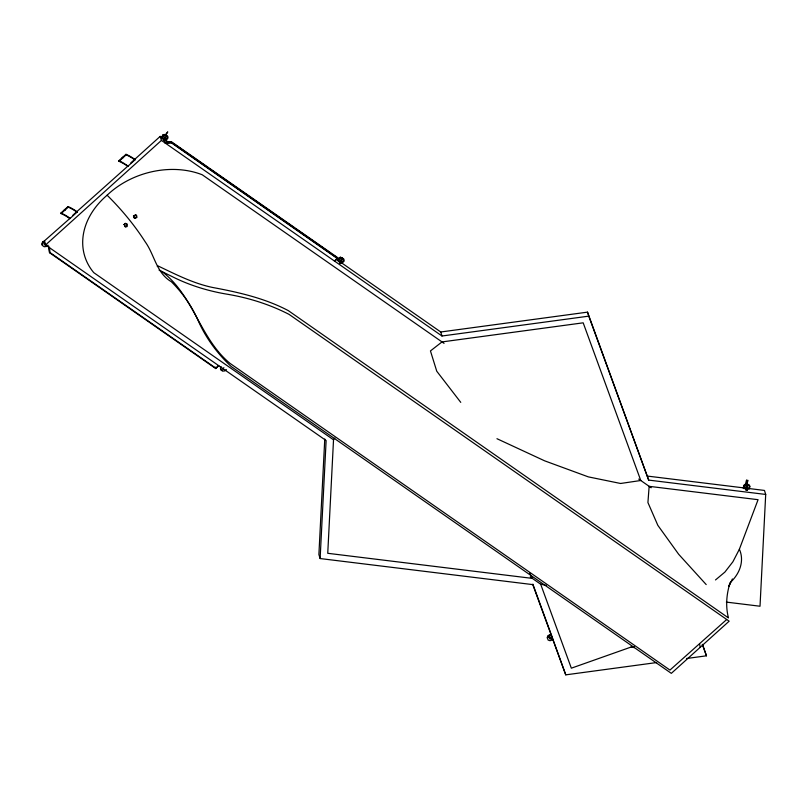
<?xml version="1.0" encoding="UTF-8"?>
<svg xmlns="http://www.w3.org/2000/svg" width="806" height="806" viewBox="0 0 806 806"><rect width="100%" height="100%" fill="white"/><g stroke="black" fill="none" stroke-linecap="round" stroke-linejoin="round"><path stroke-width="1.21" d="M42.033 244.752L42.053 242.979L70.072 218.275M220.512 367.385L220.491 369.158L222.436 370.518M220.703 368.01L220.683 369.783L222.637 371.143L224.844 370.901L226.355 369.541M324.768 439.008L318.894 554.528L320.123 558.548L532.776 584.612L565.762 674.854L656.658 662.552M320.123 558.548L326.128 440.55L45.559 244.953L44.32 240.934M334.843 438.051L333.523 439.804L327.75 553.299L532.303 578.386L529.623 573.177M748.28 488.446L764.461 490.431L765.7 494.441L760.018 606.233L726.367 602.102M745.953 490.008L746.356 486.502L747.686 486.663L747.283 490.169L745.953 490.008L745.56 488.718L746.356 486.502M746.749 485.272C744.311 484.708 748.26 473.928 746.124 484.648M746.668 484.698L747.807 480.245L747.001 484.779M548.503 635.763A1.38 0.877 -20.1 0 0 548.191 636.246L548.483 637.536M157.291 266.504L157.956 265.899C175.627 274.352 193.249 283.4 212.623 287.47C238.626 292.286 264.711 298.21 288.296 310.612L728.453 617.92M745.228 484.819L745.671 483.993L747.394 484.346A1.36 1.058 -17.1 0 1 748.311 485.021M743.192 487.821L744.109 485.293L746.054 484.225M747.283 490.169L746.89 488.879L747.686 486.663M748.865 488.517L749.771 485.988L748.724 484.547L745.973 484.265A1.36 1.058 -17.1 0 0 744.24 485.635M729.742 583.04A39.988 30.86 -17.1 0 0 739.374 549.239L758.073 499.69L649.142 486.33L647.923 502.541L657.837 525.341L678.682 554.286L706.197 584.572M746.779 484.688L747.424 484.446A1.38 1.058 -17.1 0 1 748.018 484.668M732.382 578.93L728.926 586.365L729.793 583.675C726.478 594.526 725.541 606.324 728.342 617.386M163.336 140.093L164.918 137.01L165.895 137.685L164.303 140.768L162.933 138.803L164.918 137.01M339.517 262.917L341.099 259.834L342.076 260.519L340.485 263.592L339.114 261.628L341.099 259.834M739.374 549.239L732.896 561.782L724.886 572.089L715.496 579.957M746.406 484.376L746.94 484.386M165.573 134.572L167.749 131.872L165.381 135.801M547.375 638.02L548.463 636.357L551.516 635.309M76.852 211.575L77.033 212.149L69.89 218.597A39.474 12.967 47.9 0 0 61.095 213.58L60.913 213.016L68.057 206.568A39.474 12.967 47.9 0 1 76.852 211.575L77.215 211.827M134.793 159.306L134.965 159.88L127.822 166.318A39.474 12.967 47.9 0 0 119.026 161.311L118.845 160.737L125.988 154.299A39.474 12.967 47.9 0 1 134.793 159.306L135.146 159.558M61.095 213.58L68.228 207.142L68.057 206.568M119.026 161.311L126.159 154.863L125.988 154.299M72.893 215.162L128.003 165.996M130.824 162.883L160.182 136.385L162.248 137.826M44.511 241.568L42.255 243.603L42.234 245.377L44.179 246.737L46.395 246.495L47.907 245.135M161.16 137.07L163.416 135.025L165.633 134.783L167.588 136.143L167.567 137.917L165.301 139.952M45.438 243.271L44.118 244.46L45.086 245.135M45.559 244.953L161.422 140.405L160.182 136.385M165.895 137.685L163.91 139.478L164.303 140.768M218.527 365.541L215.706 368.08L49.942 252.52L49.539 247.734M334.389 260.993L337.21 258.444L171.446 142.884L165.411 143.186M48.662 245.991L49.549 252.711L215.696 368.544L218.809 365.733M334.671 261.184L337.785 258.383L337.523 257.527L171.366 141.685L164.706 142.017L164.968 142.884L171.638 142.551L337.785 258.383M337.341 259.895L339.598 257.849L341.815 257.608L343.769 258.968M223.887 367.677L222.567 368.866L223.534 369.551M341.482 262.786L343.749 260.741M726.589 619.602L669.957 670.078L229.911 363.294C199.626 338.127 193.49 295.036 161.613 271.279M634.483 646.755L630.897 647.117L571.343 668.184L540.665 584.209L530.247 576.945M551.324 634.685L548.271 635.722L547.183 637.395L548.13 640.085L550.055 640.72L553.107 639.682M552.896 639.299L549.823 638.916L549.45 637.899L552.13 636.982L532.867 584.149M341.452 262.766L440.761 331.991L587.524 312.134L648.679 480.094L765.7 494.441M161.422 140.405L441.99 336.001L588.763 316.143L648.679 480.094M686.541 658.512L706.469 655.812L702.701 644.891M165.824 135.408L163.618 135.65L161.351 137.695L165.492 140.587L167.759 138.541L167.779 136.768L165.583 135.247A1.38 0.746 -55.1 0 1 165.804 135.348L165.935 135.499A1.36 1.058 -17.1 0 1 166.278 135.942M342.5 258.867A1.38 1.058 -17.1 0 0 342.157 258.424L342.449 259.361A1.36 1.058 -17.1 0 0 342.117 258.323L339.8 258.484L337.533 260.519L341.673 263.411L343.94 261.366L343.961 259.603L340.626 257.346M166.348 142.259L171.184 142.027M135.71 214.87L133.433 215.948L134.531 218.396L136.889 217.328L136.627 215.464L135.801 214.88L133.725 216.068L133.987 217.63L135.428 218.204L136.607 217.217L135.69 215.172M745.963 487.429L745.479 487.368A1.38 1.058 -17.1 0 1 744.885 487.146M647.44 476.084L745.792 488.144M745.56 488.718L743.384 488.456L744.301 485.917L746.245 484.849L748.915 485.182L749.963 486.612L749.056 489.151L746.89 488.879M549.45 637.899L552.523 638.271L565.762 674.854M540.665 584.209L546.347 585.388M745.731 483.983L745.973 484.265A1.38 1.058 -17.1 0 0 744.26 485.756M159.084 270.151L175.305 278.141A199.676 154.077 -17.1 0 0 226.899 294.16A221.509 170.922 -17.1 0 1 289.102 314.4L729.148 621.184L671.327 673.353L231.282 366.579A221.509 170.922 -17.1 0 1 197.994 320.244A199.676 154.077 -17.1 0 0 171.335 281.717C156.263 272.962 154.631 254.898 145.14 241.729C134.29 224.814 121.404 209.318 107.117 195.203A76.751 59.221 -17.1 0 1 202.235 174.771L444.056 343.356M496.959 438.706L544.594 460.81L588.309 476.87L620.58 483.479L640.78 480.507L583.181 322.823L442 341.925L430.454 350.932L436.751 371.213L460.76 402.365M163.568 135.005A1.38 0.746 -55.1 0 1 164.736 134.602L165.23 135.005M340.132 257.517A1.38 0.746 -55.1 0 1 340.918 257.426L341.452 257.93M340.585 258.212A1.38 0.746 -55.1 0 1 341.633 257.92L342.056 258.232M164.444 134.521L165.27 135.106M173.25 143.458L189.722 154.943M191.778 156.374L208.25 167.86M210.306 169.3L293.706 227.443M295.762 228.874L312.234 240.359M314.3 241.79L330.772 253.275M332.828 254.716L336.948 257.588M163.245 135.438A1.38 0.746 -55.1 0 0 162.953 136.476L162.983 136.597A1.38 1.058 -17.1 0 1 163.003 135.065A1.38 1.058 -17.1 0 1 164.908 134.854L164.867 134.753A1.36 1.058 -17.1 0 0 162.973 134.965A1.36 1.058 -17.1 0 0 162.953 136.476L163.316 136.728M165.331 139.982L168.424 142.138M336.304 259.169L339.397 261.325M638.725 479.066L651.198 487.761M333.523 439.804L93.768 272.65A76.751 59.221 -17.1 0 1 107.117 195.203M702.258 644.296L706.469 655.812M548.191 636.246L548.443 637.234M587.524 312.134L588.763 316.143M552.13 636.982L552.523 638.271M440.761 331.991L441.99 336.001M340.092 262.303L340.485 263.592M171.366 141.685L171.638 142.551M215.262 367.113L215.696 368.544M127.65 165.744L127.822 166.318M69.89 218.597L69.719 218.023A39.474 12.967 47.9 0 0 62.969 213.953M699.548 644.004L700.243 647.268M548.332 636.972L548.332 636.619A1.38 0.877 -20.1 0 1 548.443 636.367M49.106 247.422L49.549 252.711M60.913 213.016A39.474 12.967 47.9 0 1 62.274 213.62M548.765 635.551A1.38 0.877 -20.1 0 1 550.689 635.511M548.191 636.599A1.38 1.058 -17.1 0 1 549.128 635.158A1.38 1.058 -17.1 0 1 550.8 635.712M548.815 636.458A1.38 1.058 -17.1 0 1 549.42 636.095M339.427 258.263A1.38 0.746 -55.1 0 1 339.749 257.839M338.792 258.867A1.36 1.058 -17.1 0 1 341.049 257.577M339.114 259.361A1.38 1.058 -17.1 0 1 339.467 258.837M341.069 258.353A1.38 0.746 -55.1 0 1 341.986 258.172M340.485 257.769A1.38 0.746 -55.1 0 1 341.281 257.678M221.146 367.264A1.36 1.058 -17.1 0 1 221.156 366.71M43.04 243.029A1.38 0.746 -55.1 0 1 43.111 242.727M43.323 242.253A1.38 0.746 -55.1 0 1 43.897 241.599M44.29 241.387A1.38 0.746 -55.1 0 1 44.733 241.367M42.698 242.858A1.36 1.058 -17.1 0 1 43.665 241.437M42.718 242.969A1.38 1.058 -17.1 0 1 43.695 241.538M162.933 136.526A1.38 1.058 -17.1 0 1 163.286 136.002M164.172 135.025A1.38 0.746 -55.1 0 1 165.099 134.844M126.159 154.863A39.474 12.967 47.9 0 1 134.965 159.88M118.845 160.737A39.474 12.967 47.9 0 1 120.205 161.341M120.9 161.684A39.474 12.967 47.9 0 1 123.066 162.842M123.812 163.265A39.474 12.967 47.9 0 1 124.557 163.719M125.323 164.192A39.474 12.967 47.9 0 1 126.864 165.21M122.018 157.875A39.474 12.967 47.9 0 1 122.693 158.167M122.814 157.16A39.474 12.967 47.9 0 1 123.489 157.452M68.228 207.142A39.474 12.967 47.9 0 1 77.033 212.149M64.087 210.144A39.474 12.967 47.9 0 1 64.762 210.437M64.883 209.429A39.474 12.967 47.9 0 1 65.558 209.721M634.413 647.581A39.988 30.86 -17.1 0 1 630.897 647.117M124.094 224.471L125.303 226.929L126.915 226.627L126.965 223.947L125.333 223.272L124.094 224.471M124.366 224.582L125.353 226.637L126.723 226.385L126.764 224.139L125.393 223.574L124.366 224.582"/></g></svg>
